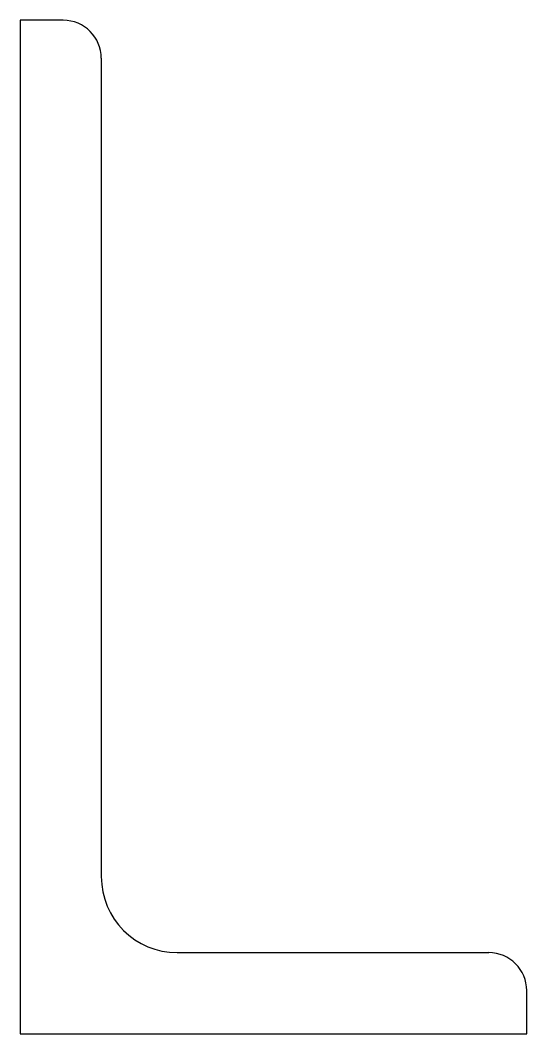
# Model space of a CAD drawing. Header units: millimetres. Extents: x 0 to 100, y 0 to 200.
import ezdxf

# ---------------------------------------------------------------- set-up
doc = ezdxf.new("R2010")
doc.units = ezdxf.units.MM
doc.layers.add('Profile', color=7, linetype='Continuous')

msp = doc.modelspace()

# ---------------------------------------------------------------- linework, layer by layer
at = {"layer": 'Profile'}
for p, q in [((8.5, 200), (0, 200)), ((0, 200), (0, 0)), ((16, 192.5), (16, 31)), ((31, 16), (92.5, 16)), ((100, 0), (100, 8.5)), ((0, 0), (100, 0))]:
    msp.add_line(p, q, dxfattribs=at)
for centre, radius, start, end in [((8.5, 192.5), 7.5, 0, 90), ((31, 31), 15, 180, 270), ((92.5, 8.5), 7.5, 0, 90)]:
    msp.add_arc(centre, radius, start, end, dxfattribs=at)

doc.saveas('drawing.dxf')
